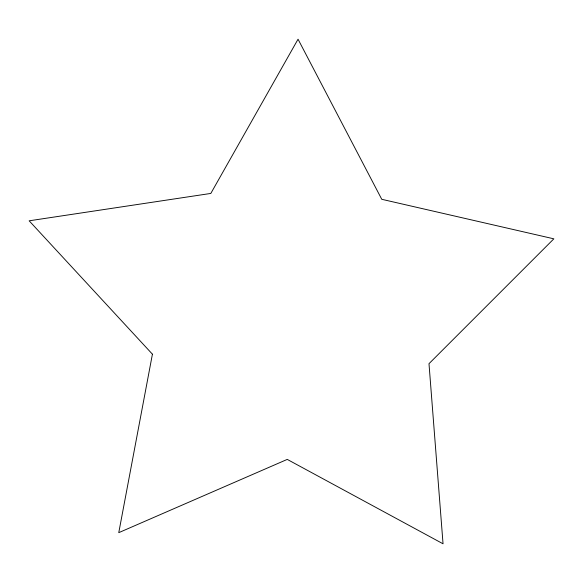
<?xml version="1.0" encoding="UTF-8"?>
<svg xmlns="http://www.w3.org/2000/svg" width="583" height="583" viewBox="0 0 583 583"><rect width="100%" height="100%" fill="white"/><g stroke="black" fill="none" stroke-linecap="round" stroke-linejoin="round"><path stroke-width="0.87" d="M152.418 354.18L118.764 532.658L287.251 459.404L443.044 543.793L428.993 363.683L553.85 238.826L381.756 199.299L298.044 39.207L210.82 193.432L29.15 220.804L152.418 354.18"/></g></svg>
